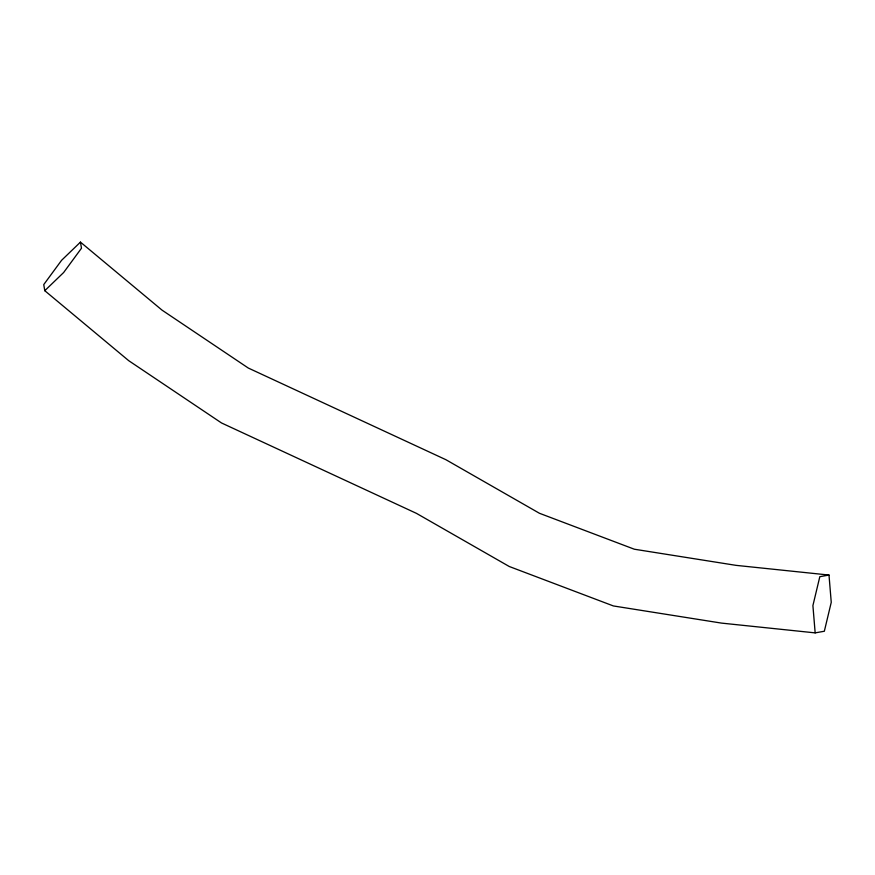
<?xml version="1.0" encoding="UTF-8"?>
<svg xmlns="http://www.w3.org/2000/svg" width="875" height="875" viewBox="0 0 875 875"><rect width="100%" height="100%" fill="white"/><g stroke="black" fill="none" stroke-linecap="round" stroke-linejoin="round"><path stroke-width="1.31" d="M80.456 242.123L61.589 260.302L43.75 284.594L44.778 290.697L128.713 360.675L221.517 422.964L416.489 513.384L509.25 566.497L613.397 605.948L721.547 623.109L815.161 632.877L824.337 631.247L831.25 602.328L828.997 575.05L736.072 565.359L634.331 549.216L539.438 513.275L445.922 459.714L248.281 368.036L162.061 310.155L80.456 242.123L81.484 248.227L63.645 272.519L44.778 290.697M828.997 575.05L819.82 576.691L812.908 605.598L815.161 632.877"/></g></svg>
